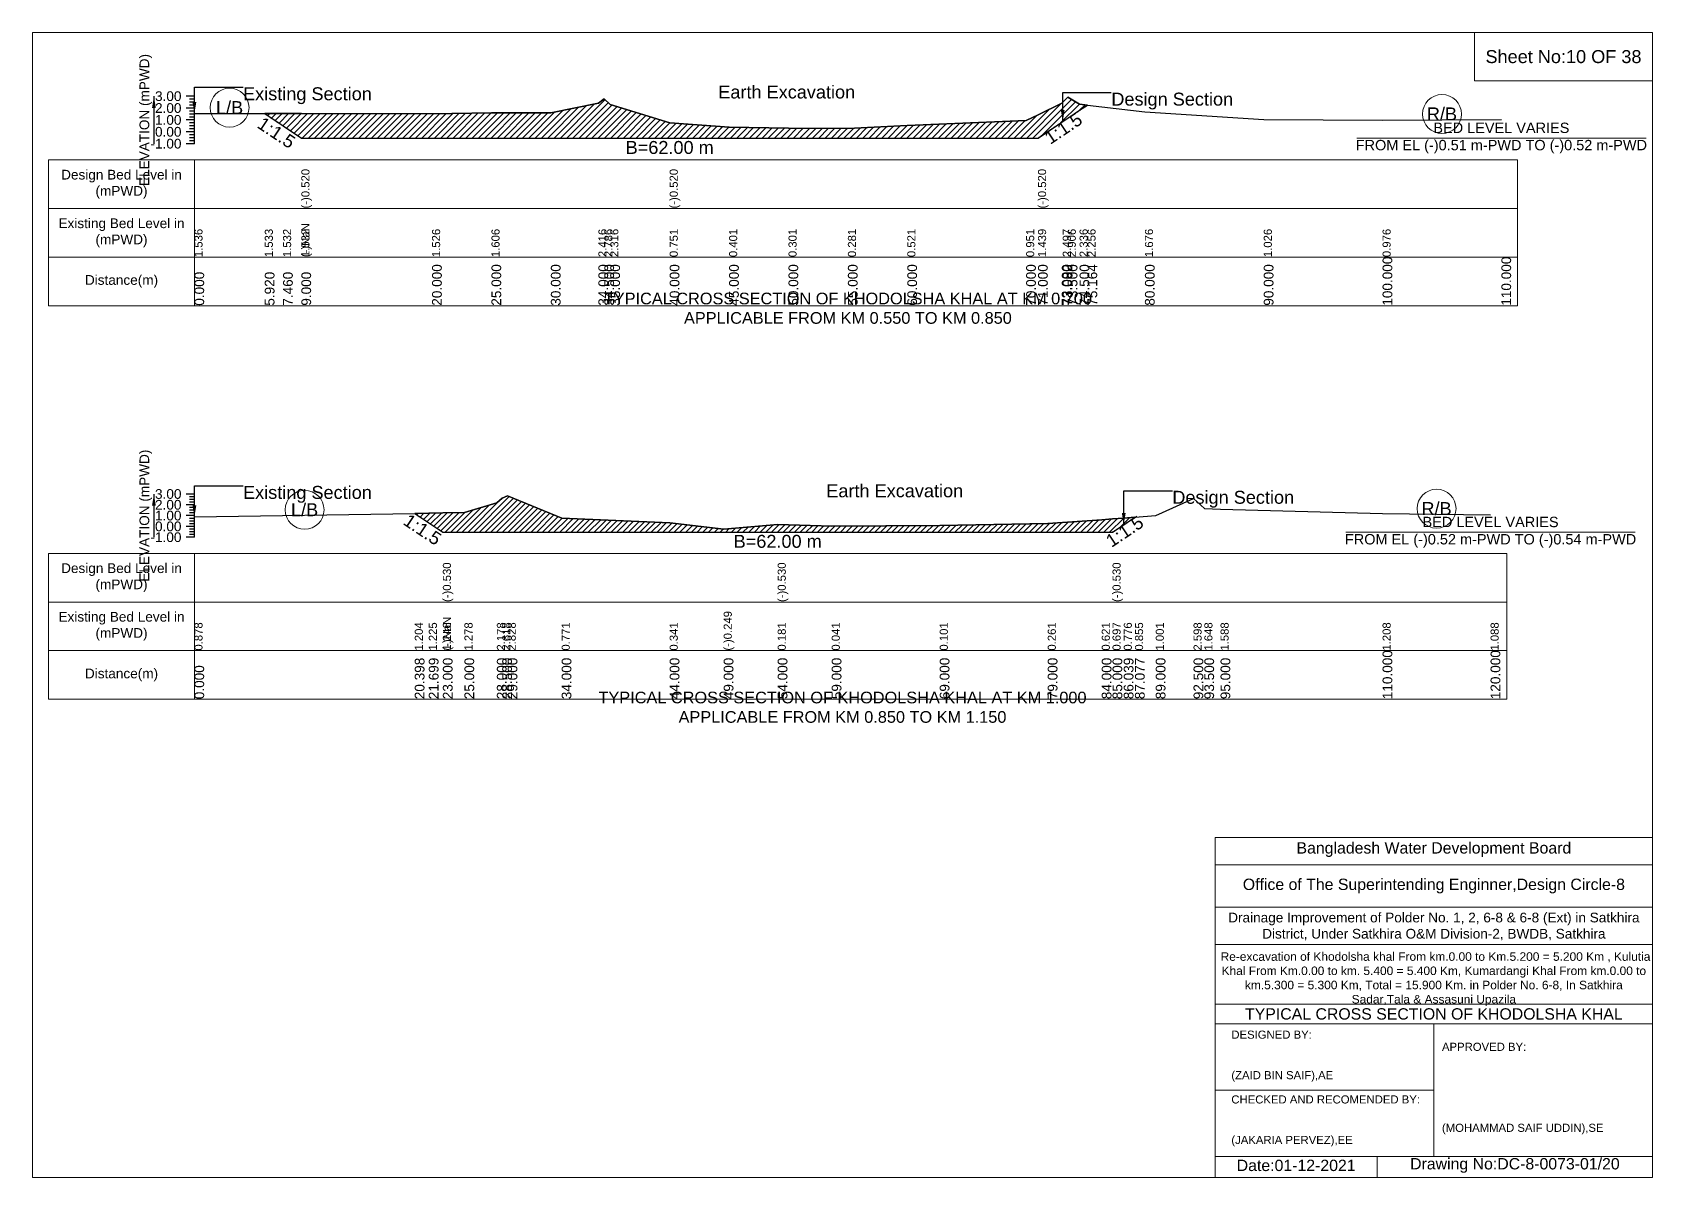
# Model space of a CAD drawing. Header units: inches. Extents: x 93000 to 476000, y -4242 to 0.
# Drawn here: x 190000 to 196000, y -4242 to 0 of the extents above; entities that cross this region are included whole.
import ezdxf

# ---------------------------------------------------------------- set-up
doc = ezdxf.new("R2010")
doc.units = ezdxf.units.IN
doc.header["$LTSCALE"] = 7
doc.header["$MEASUREMENT"] = 0
doc.linetypes.add('DASHED', pattern=[0.75, 0.5, -0.25])
for name, color, linetype, lineweight in [('Cross section Data Border', 7, 'Continuous', 9), ('Cross Section Labels', 7, 'Continuous', 9), ('Design_Bed_Level for Xsection', 7, 'DASHED', 25), ('Existing_Bed_Level for Xsection', 7, 'Continuous', 25), ('Long Section Labels', 7, 'Continuous', 9)]:
    doc.layers.add(name, color=color, linetype=linetype, lineweight=lineweight)
doc.styles.get("Standard").update_dxf_attribs({"font": 'arial.ttf'})
doc.dimstyles.get("Standard").update_dxf_attribs({"dimtxt": 0.18, "dimasz": 0.18, "dimexe": 0.18, "dimexo": 0.0625, "dimgap": 0.09, "dimtad": 0, "dimtih": 1, "dimtoh": 1, "dimdec": 4, "dimzin": 0, "dimdsep": 46, "dimtxsty": 'Standard', "dimcen": 0.09, "dimadec": 0, "dimazin": 0, "dimtfac": 1, "dimtdec": 4, "dimtofl": 0, "dimtmove": 0, "dimatfit": 3, "dimfxl": 1, "dimtolj": 1, "dimtzin": 0, "dimarcsym": 0})

msp = doc.modelspace()

# ---------------------------------------------------------------- hatches: boundary and pattern name
at = {"layer": 'Existing_Bed_Level for Xsection'}
h = msp.add_hatch(dxfattribs=at)
h.set_pattern_fill('ANSI31', color=256, scale=132, style=0)
h.paths.add_polyline_path([(190860.5, -300.9), (190928.2, -346.1), (190996, -391.2), (191480, -391.2), (191700, -391.2), (191920, -391.2), (192096, -391.2), (192118, -391.2), (192140, -391.2), (192360, -391.2), (192580, -391.2), (192800, -391.2), (193020, -391.2), (193240, -391.2), (193680, -391.2), (193724, -391.2), (193812, -332.6), (193815.6, -330.2), (193834, -317.9), (193878, -288.6), (193907.2, -269.1), (193878, -265.6), (193834, -240.5), (193815.6, -258.5), (193812, -262.1), (193724, -305), (193680, -326.5), (193240, -345.4), (193020, -356), (192800, -355.1), (192580, -350.7), (192360, -335.3), (192140, -266.5), (192118, -245.8), (192096, -262.1), (191920, -297.7), (191700, -297.7), (191480, -301.2), (190996, -301), (190928.2, -300.9)])
h = msp.add_hatch(dxfattribs=at)
h.set_pattern_fill('ANSI31', color=256, scale=120, style=0)
h.paths.add_polyline_path([(191415.9, -1781.9), (191468, -1816.6), (191520, -1851.2), (191600, -1851.2), (191720, -1851.2), (191740, -1851.2), (191760, -1851.2), (191960, -1851.2), (192360, -1851.2), (192560, -1851.2), (192760, -1851.2), (192960, -1851.2), (193360, -1851.2), (193760, -1851.2), (193960, -1851.2), (194000, -1851.2), (194041.5, -1823.5), (194083.1, -1795.8), (194041.5, -1799), (194000, -1802.2), (193960, -1805.2), (193760, -1819.6), (193360, -1826), (192960, -1828.4), (192760, -1822.8), (192560, -1840), (192360, -1816.4), (191960, -1799.2), (191760, -1716.9), (191740, -1725.3), (191720, -1742.9), (191600, -1778.9), (191520, -1780.2), (191468, -1781)])

# ---------------------------------------------------------------- linework, layer by layer
at = {"layer": 'Cross section Data Border'}
for points in [[(190000, 0), (196000, 0), (196000, -4242), (190000, -4242)], [(195340, 0), (196000, 0), (196000, -180), (195340, -180)], [(190060, -472.4), (195500, -472.4), (195500, -1012.4), (190060, -1012.4)], [(190060, -1930), (195460, -1930), (195460, -2470), (190060, -2470)]]:
    msp.add_lwpolyline(points, close=True, dxfattribs=at)
for points in [[(190600, -472.4), (190600, -1012.4)], [(190060, -652.4), (195500, -652.4)], [(190060, -832.4), (195500, -832.4)], [(190600, -1930), (190600, -2470)], [(190060, -2110), (195460, -2110)], [(190060, -2290), (195460, -2290)], [(194380, -4242), (194380, -2982), (196000, -2982)], [(194380, -3084), (196000, -3084)], [(194380, -3240), (196000, -3240)], [(194380, -3378), (196000, -3378)], [(194380, -3600), (196000, -3600)], [(194380, -3672), (196000, -3672)], [(195190, -3672), (195190, -4164)], [(194380, -3918), (195190, -3918)], [(194380, -4164), (196000, -4164)], [(194980, -4164), (194980, -4242)]]:
    msp.add_lwpolyline(points, dxfattribs=at)
at = {"layer": 'Cross Section Labels'}
for points in [[(194904.2, -391.2), (195975.8, -391.2)], [(194864.2, -1851.2), (195935.8, -1851.2)]]:
    msp.add_lwpolyline(points, dxfattribs=at)
for centre in [(190730.2, -278.8), (195220, -302.3), (191008, -1768.4), (195200, -1764.1)]:
    msp.add_circle(centre, 72, dxfattribs=at)
at = {"layer": 'Design_Bed_Level for Xsection'}
for points in [[(190860.5, -300.9), (190928.2, -346.1), (190996, -391.2), (192360, -391.2), (193724, -391.2), (193815.6, -330.2), (193907.2, -269.1)], [(191415.9, -1781.9), (191468, -1816.6), (191520, -1851.2), (192760, -1851.2), (194000, -1851.2), (194041.5, -1823.5), (194083.1, -1795.8)]]:
    msp.add_lwpolyline(points, dxfattribs=at)
at = {"layer": 'Existing_Bed_Level for Xsection'}
for points in [[(190600, -236.4), (190570, -236.4)], [(190600, -412.4), (190600, -368.4), (190600, -324.4), (190600, -280.4), (190600, -236.4)], [(190600, -280.4), (190570, -280.4)], [(190600, -247.4), (190582, -247.4)], [(190600, -258.4), (190582, -258.4)], [(190600, -269.4), (190582, -269.4)], [(190600, -291.4), (190582, -291.4)], [(190600, -300.8), (190860.5, -300.9), (190928.2, -300.9), (190996, -301), (190996, -301), (191480, -301.2), (191700, -297.7), (191920, -297.7), (192096, -262.1), (192118, -245.8), (192140, -266.5), (192360, -335.3), (192360, -335.3), (192580, -350.7), (192800, -355.1), (193020, -356), (193240, -345.4), (193680, -326.5), (193724, -305), (193724, -305), (193812, -262.1), (193815.6, -258.5), (193834, -240.5), (193878, -265.6), (193907.2, -269.1), (194120, -294.6), (194560, -323.2), (195000, -325.4), (195440, -323.2)], [(190600, -324.4), (190570, -324.4)], [(190600, -302.4), (190582, -302.4)], [(190600, -313.4), (190582, -313.4)], [(190600, -335.4), (190582, -335.4)], [(190600, -346.4), (190582, -346.4)], [(190600, -357.4), (190582, -357.4)], [(190600, -368.4), (190570, -368.4)], [(190600, -412.4), (190570, -412.4)], [(190600, -379.4), (190582, -379.4)], [(190600, -390.4), (190582, -390.4)], [(190600, -401.4), (190582, -401.4)], [(190600, -1710), (190570, -1710)], [(190600, -1720), (190582, -1720)], [(190600, -1730), (190582, -1730)], [(190600, -1870), (190600, -1830), (190600, -1790), (190600, -1750), (190600, -1710)], [(190600, -1794.9), (191415.9, -1781.9), (191468, -1781), (191520, -1780.2), (191520, -1780.2), (191600, -1778.9), (191720, -1742.9), (191740, -1725.3), (191760, -1716.9), (191960, -1799.2), (192360, -1816.4), (192560, -1840), (192760, -1822.8), (192760, -1822.8), (192960, -1828.4), (193360, -1826), (193760, -1819.6), (193960, -1805.2), (194000, -1802.2), (194000, -1802.2), (194041.5, -1799), (194083.1, -1795.8), (194160, -1790), (194300, -1726.1), (194340, -1764.1), (194400, -1766.5), (195000, -1781.7), (195400, -1786.5)], [(190600, -1750), (190570, -1750)], [(190600, -1790), (190570, -1790)], [(190600, -1740), (190582, -1740)], [(190600, -1760), (190582, -1760)], [(190600, -1770), (190582, -1770)], [(190600, -1780), (190582, -1780)], [(190600, -1830), (190570, -1830)], [(190600, -1800), (190582, -1800)], [(190600, -1810), (190582, -1810)], [(190600, -1820), (190582, -1820)], [(190600, -1840), (190582, -1840)], [(190600, -1850), (190582, -1850)], [(190600, -1870), (190570, -1870)], [(190600, -1860), (190582, -1860)]]:
    msp.add_lwpolyline(points, dxfattribs=at)
for points in [[(190860.5, -300.9), (190860.5, -300.9), (190928.2, -346.1), (190996, -391.2), (190996, -391.2), (191480, -391.2), (191700, -391.2), (191920, -391.2), (192096, -391.2), (192118, -391.2), (192140, -391.2), (192360, -391.2), (192360, -391.2), (192580, -391.2), (192800, -391.2), (193020, -391.2), (193240, -391.2), (193680, -391.2), (193724, -391.2), (193724, -391.2), (193812, -332.6), (193815.6, -330.2), (193834, -317.9), (193878, -288.6), (193907.2, -269.1), (193878, -265.6), (193834, -240.5), (193815.6, -258.5), (193812, -262.1), (193724, -305), (193724, -305), (193680, -326.5), (193240, -345.4), (193020, -356), (192800, -355.1), (192580, -350.7), (192360, -335.3), (192360, -335.3), (192140, -266.5), (192118, -245.8), (192096, -262.1), (191920, -297.7), (191700, -297.7), (191480, -301.2), (190996, -301), (190996, -301), (190928.2, -300.9), (190860.5, -300.9)], [(191415.9, -1781.9), (191468, -1816.6), (191520, -1851.2), (191520, -1851.2), (191600, -1851.2), (191720, -1851.2), (191740, -1851.2), (191760, -1851.2), (191960, -1851.2), (192360, -1851.2), (192560, -1851.2), (192760, -1851.2), (192760, -1851.2), (192960, -1851.2), (193360, -1851.2), (193760, -1851.2), (193960, -1851.2), (194000, -1851.2), (194000, -1851.2), (194041.5, -1823.5), (194083.1, -1795.8), (194041.5, -1799), (194000, -1802.2), (194000, -1802.2), (193960, -1805.2), (193760, -1819.6), (193360, -1826), (192960, -1828.4), (192760, -1822.8), (192760, -1822.8), (192560, -1840), (192360, -1816.4), (191960, -1799.2), (191760, -1716.9), (191740, -1725.3), (191720, -1742.9), (191600, -1778.9), (191520, -1780.2), (191520, -1780.2), (191468, -1781)]]:
    msp.add_lwpolyline(points, close=True, dxfattribs=at)

# ---------------------------------------------------------------- texts
at = {"layer": 'Cross section Data Border', "attachment_point": 5}
for s, insert, char_height in [('Sheet No:10 OF 38', (195670, -90), 48), ('Bangladesh Water Development Board', (195190, -3027), 42), ('Office of The Superintending Enginner,Design Circle-8', (195190, -3162), 42)]:
    msp.add_mtext(s, dxfattribs=dict(at, insert=insert, char_height=char_height))
at = {"layer": 'Cross section Data Border'}
for s, insert, char_height, width, attachment_point in [('Design Bed Level in (mPWD)', (190330, -562.4), 36, 480, 5), ('Existing Bed Level in (mPWD)', (190330, -742.4), 36, 480, 5), ('Distance(m)', (190330, -922.4), 36, 480, 5), ('Design Bed Level in (mPWD)', (190330, -2020), 36, 480, 5), ('Existing Bed Level in (mPWD)', (190330, -2200), 36, 480, 5), ('Distance(m)', (190330, -2380), 36, 480, 5), ('Drainage Improvement of Polder No. 1, 2, 6-8 & 6-8 (Ext) in Satkhira District, Under Satkhira O&M Division-2, BWDB, Satkhira', (195190, -3312), 36, 1680, 5), (' Re-excavation of Khodolsha khal From km.0.00 to Km.5.200 = 5.200 Km , Kulutia Khal From Km.0.00 to km. 5.400 = 5.400 Km, Kumardangi Khal From km.0.00 to km.5.300 = 5.300 Km, Total = 15.900 Km. in Polder No. 6-8, In Satkhira Sadar,Tala & Assasuni Upazila', (195190, -3507), 31.6143, 1620, 5), ('TYPICAL CROSS SECTION OF KHODOLSHA KHAL', (195190, -3636), 42, 1680, 5), ('DESIGNED BY:^J^J^J(ZAID BIN SAIF),AE', (194440, -3792), 30, 840, 4), ('APPROVED BY:^J^J^J^J^J^J(MOHAMMAD SAIF UDDIN),SE', (195220, -3912), 30, 840, 4), ('CHECKED AND RECOMENDED BY:^J^J^J(JAKARIA PERVEZ),EE', (194440, -4032), 30, 840, 4), ('Date:01-12-2021', (194680, -4197), 42, 840, 5), ('Drawing No:DC-8-0073-01/20', (195490, -4197), 42, 1320, 5)]:
    msp.add_mtext(s, dxfattribs=dict(at, insert=insert, char_height=char_height, width=width, attachment_point=attachment_point))
at = {"layer": 'Cross Section Labels'}
for s, insert, char_height, attachment_point in [('Existing Section', (190780, -203.4), 48, 1), ('Earth Excavation', (192540, -196.8), 48, 1), ('Design Section', (193995.6, -223.2), 48, 1), ('L/B', (190730.2, -278.8), 48, 5), ('R/B', (195220, -302.3), 48, 5), ('BED LEVEL VARIES ^JFROM EL (-)0.51 m-PWD TO (-)0.52 m-PWD', (195440, -391.2), 38.4, 5), ('B=62.00 m', (192360, -402.2), 48, 2), ('TYPICAL CROSS SECTION OF KHODOLSHA KHAL AT KM 0.700^JAPPLICABLE FROM KM 0.550 TO KM 0.850', (193020, -1022), 43.2, 5), ('Existing Section', (190780, -1680), 48, 1), ('Earth Excavation', (192940, -1674), 48, 1), ('Design Section', (194221.5, -1698), 48, 1), ('R/B', (195200, -1764.1), 48, 5), ('L/B', (191008, -1768.4), 48, 5), ('BED LEVEL VARIES ^JFROM EL (-)0.52 m-PWD TO (-)0.54 m-PWD', (195400, -1851.2), 38.4, 5), ('B=62.00 m', (192760, -1861.2), 48, 2), ('TYPICAL CROSS SECTION OF KHODOLSHA KHAL AT KM 1.000^JAPPLICABLE FROM KM 0.850 TO KM 1.150', (193000, -2500), 43.2, 5)]:
    msp.add_mtext(s, dxfattribs=dict(at, insert=insert, char_height=char_height, attachment_point=attachment_point))
at = {"layer": 'Cross Section Labels', "char_height": 48, "attachment_point": 2}
for insert, rotation in [((193804.6, -335.7), 33.69007), ((190917.2, -351.6), 326.30993), ((191458, -1821.6), 326.30993), ((194031.5, -1828.5), 33.69007)]:
    msp.add_mtext('1:1.5', dxfattribs=dict(at, insert=insert, rotation=rotation))
at = {"layer": 'Existing_Bed_Level for Xsection', "char_height": 36, "attachment_point": 5, "rotation": 90}
for insert in [(190420, -324.4), (190420, -1790)]:
    msp.add_mtext('ELEVATION (mPWD)', dxfattribs=dict(at, insert=insert))
at = {"layer": 'Existing_Bed_Level for Xsection', "char_height": 36, "attachment_point": 6}
for s, insert in [('3.00', (190552, -236.4)), ('2.00', (190552, -280.4)), ('0.00', (190552, -368.4)), ('1.00', (190552, -324.4)), ('-1.00', (190552, -412.4)), ('3.00', (190552, -1710)), ('2.00', (190552, -1750)), ('1.00', (190552, -1790)), ('-1.00', (190552, -1870)), ('0.00', (190552, -1830))]:
    msp.add_mtext(s, dxfattribs=dict(at, insert=insert))
at = {"layer": 'Long Section Labels', "attachment_point": 1, "rotation": 90}
for s, insert, char_height in [('(-)0.520', (190996, -652.4), 30), ('(-)0.520', (192360, -652.4), 30), ('(-)0.520', (193724, -652.4), 30), ('(-)NaN', (190996, -832.4), 30), ('(-)NaN', (190996, -832.4), 30), ('(-)NaN', (190996, -832.4), 30), ('1.536', (190600, -832.4), 30), ('1.533', (190860.5, -832.4), 30), ('1.532', (190928.2, -832.4), 30), ('1.532', (190996, -832.4), 30), ('1.532', (190996, -832.4), 30), ('1.526', (191480, -832.4), 30), ('1.606', (191700, -832.4), 30), ('1.606', (191700, -832.4), 30), ('2.416', (192096, -832.4), 30), ('2.416', (192096, -832.4), 30), ('2.786', (192118, -832.4), 30), ('2.316', (192140, -832.4), 30), ('0.751', (192360, -832.4), 30), ('0.751', (192360, -832.4), 30), ('0.401', (192580, -832.4), 30), ('0.301', (192800, -832.4), 30), ('0.281', (193020, -832.4), 30), ('0.521', (193240, -832.4), 30), ('0.951', (193680, -832.4), 30), ('1.439', (193724, -832.4), 30), ('1.439', (193724, -832.4), 30), ('2.497', (193815.6, -832.4), 30), ('2.906', (193834, -832.4), 30), ('2.336', (193878, -832.4), 30), ('2.256', (193907.2, -832.4), 30), ('1.676', (194120, -832.4), 30), ('1.026', (194560, -832.4), 30), ('1.026', (194560, -832.4), 30), ('0.976', (195000, -832.4), 30), ('100.000', (195000, -1012.4), 36), ('110.000', (195440, -1012.4), 36), ('0.000', (190600, -1012.4), 36), ('5.920', (190860.5, -1012.4), 36), ('7.460', (190928.2, -1012.4), 36), ('9.000', (190996, -1012.4), 36), ('9.000', (190996, -1012.4), 36), ('9.000', (190996, -1012.4), 36), ('20.000', (191480, -1012.4), 36), ('25.000', (191700, -1012.4), 36), ('30.000', (191920, -1012.4), 36), ('34.000', (192096, -1012.4), 36), ('34.500', (192118, -1012.4), 36), ('35.000', (192140, -1012.4), 36), ('40.000', (192360, -1012.4), 36), ('40.000', (192360, -1012.4), 36), ('40.000', (192360, -1012.4), 36), ('45.000', (192580, -1012.4), 36), ('50.000', (192800, -1012.4), 36), ('55.000', (193020, -1012.4), 36), ('60.000', (193240, -1012.4), 36), ('70.000', (193680, -1012.4), 36), ('71.000', (193724, -1012.4), 36), ('71.000', (193724, -1012.4), 36), ('71.000', (193724, -1012.4), 36), ('73.000', (193812, -1012.4), 36), ('73.082', (193815.6, -1012.4), 36), ('73.500', (193834, -1012.4), 36), ('74.500', (193878, -1012.4), 36), ('75.164', (193907.2, -1012.4), 36), ('80.000', (194120, -1012.4), 36), ('90.000', (194560, -1012.4), 36), ('(-)0.530', (191520, -2110), 30), ('(-)0.530', (192760, -2110), 30), ('(-)0.530', (194000, -2110), 30), ('(-)0.249', (192560, -2290), 30), ('0.878', (190600, -2290), 30), ('1.204', (191415.9, -2290), 30), ('1.225', (191468, -2290), 30), ('(-)NaN', (191520, -2290), 30), ('(-)NaN', (191520, -2290), 30), ('1.246', (191520, -2290), 30), ('1.246', (191520, -2290), 30), ('1.278', (191600, -2290), 30), ('2.178', (191720, -2290), 30), ('2.618', (191740, -2290), 30), ('2.828', (191760, -2290), 30), ('0.771', (191960, -2290), 30), ('0.341', (192360, -2290), 30), ('0.181', (192760, -2290), 30), ('0.181', (192760, -2290), 30), ('0.041', (192960, -2290), 30), ('0.101', (193360, -2290), 30), ('0.261', (193760, -2290), 30), ('0.621', (193960, -2290), 30), ('0.697', (194000, -2290), 30), ('0.697', (194000, -2290), 30), ('0.697', (194000, -2290), 30), ('0.776', (194041.5, -2290), 30), ('0.855', (194083.1, -2290), 30), ('1.001', (194160, -2290), 30), ('2.598', (194300, -2290), 30), ('1.648', (194340, -2290), 30), ('1.588', (194400, -2290), 30), ('1.208', (195000, -2290), 30), ('1.088', (195400, -2290), 30), ('20.398', (191415.9, -2470), 36), ('21.699', (191468, -2470), 36), ('23.000', (191520, -2470), 36), ('23.000', (191520, -2470), 36), ('23.000', (191520, -2470), 36), ('25.000', (191600, -2470), 36), ('28.000', (191720, -2470), 36), ('28.500', (191740, -2470), 36), ('29.000', (191760, -2470), 36), ('34.000', (191960, -2470), 36), ('44.000', (192360, -2470), 36), ('49.000', (192560, -2470), 36), ('54.000', (192760, -2470), 36), ('54.000', (192760, -2470), 36), ('54.000', (192760, -2470), 36), ('59.000', (192960, -2470), 36), ('69.000', (193360, -2470), 36), ('79.000', (193760, -2470), 36), ('84.000', (193960, -2470), 36), ('85.000', (194000, -2470), 36), ('85.000', (194000, -2470), 36), ('85.000', (194000, -2470), 36), ('86.039', (194041.5, -2470), 36), ('87.077', (194083.1, -2470), 36), ('89.000', (194160, -2470), 36), ('92.500', (194300, -2470), 36), ('93.500', (194340, -2470), 36), ('95.000', (194400, -2470), 36), ('110.000', (195000, -2470), 36), ('120.000', (195400, -2470), 36), ('0.000', (190600, -2470), 36)]:
    msp.add_mtext(s, dxfattribs=dict(at, insert=insert, char_height=char_height))

# ---------------------------------------------------------------- leaders
at = {"layer": 'Cross Section Labels', "annotation_type": 0, "has_hookline": 1, "hookline_direction": 0}
for points, text_width in [([(190600, -300.8), (190600, -203.4), (190779.9, -203.4)], 467.2), ([(193815.6, -330.2), (193815.6, -223.2), (193995.5, -223.2)], 441.2), ([(190600, -1794.9), (190600, -1680), (190779.9, -1680)], 467.2), ([(194041.5, -1823.5), (194041.5, -1698), (194221.5, -1698)], 441.2)]:
    msp.add_leader(points, dimstyle='Standard', override={"dimasz": 43.2}, dxfattribs=dict(at, text_width=text_width))
at = {"layer": 'Existing_Bed_Level for Xsection'}
for points in [[(190450, -236.4), (190450, -412.4)], [(190450, -1710), (190450, -1870)]]:
    msp.add_leader(points, dimstyle='Standard', override={"dimasz": 43.2}, dxfattribs=at)

doc.saveas('drawing.dxf')
